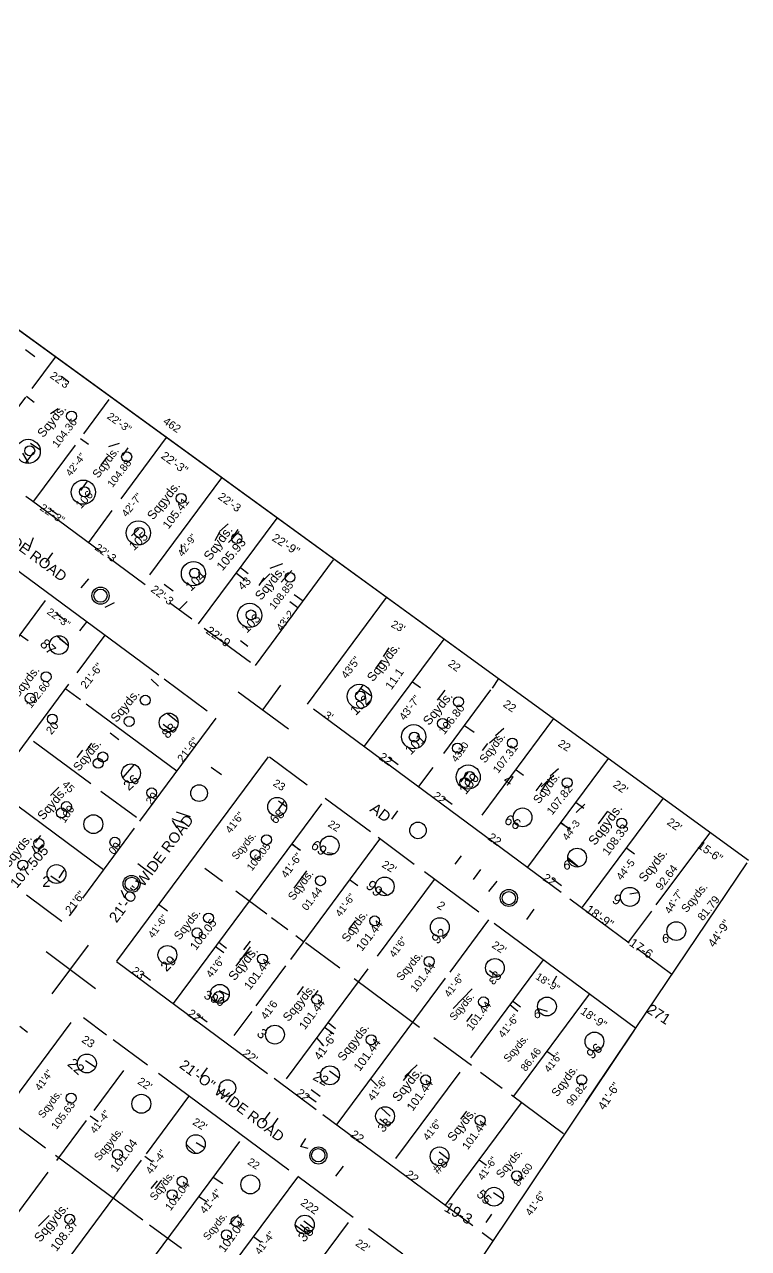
# Model space of a CAD drawing. Header units: feet. Extents: x 191 to 6745, y 2407 to 9208.
# Drawn here: x 4221 to 6745, y 4739 to 9008 of the extents above; entities that cross this region are included whole.
import ezdxf

# ---------------------------------------------------------------- set-up
doc = ezdxf.new("R2010")
doc.units = ezdxf.units.FT
doc.header["$MEASUREMENT"] = 0
for name, color, linetype in [('BOUNDARY', 6, 'Continuous'), ('CIRCLES', 5, 'Continuous'), ('DIMENSIONS', 1, 'Continuous'), ('PLOT_TEXT', 4, 'Continuous'), ('PLOTS', 3, 'Continuous'), ('ROAD_TEXT', 2, 'Continuous'), ('ROADS', 2, 'Continuous')]:
    doc.layers.add(name, color=color, linetype=linetype)
doc.styles.get("Standard").update_dxf_attribs({"font": 'Arial.ttf'})

msp = doc.modelspace()

# ---------------------------------------------------------------- linework, layer by layer
at = {"layer": 'BOUNDARY'}
for p, q in [((2733.8, 9007.8), (5754, 6814)), ((3947, 8127), (6744.7, 6093.5)), ((4271, 2408), (6347.7, 5500.2))]:
    msp.add_line(p, q, dxfattribs=at)
at = {"layer": 'CIRCLES'}
for centre, radius in [((4385, 7642), 17.5), ((4233.9, 7519), 42.1), ((4239, 7521), 17.5), ((4577, 7500), 17.5), ((4425.9, 7376.7), 42.2), ((4430.5, 7378), 17.6), ((4767, 7355), 17.5), ((4617.7, 7234.5), 42.2), ((4622, 7236), 17.5), ((4961, 7215), 17.5), ((4809.8, 7092.3), 42.2), ((4814, 7094), 17.5), ((5146.5, 7079.5), 17.3), ((4486, 7015.5), 30), ((4485.8, 7015.6), 23.1), ((5006, 6946.9), 42.1), ((5010.5, 6948.5), 17.3), ((4340.5, 6843.3), 32.8), ((4296, 6733), 17.5), ((5387.9, 6664.4), 42.1), ((4241, 6658), 17.5), ((4642, 6651), 17.5), ((5391.5, 6665.5), 17.3), ((5733.5, 6645.5), 17.3), ((4318, 6585), 17.2), ((4586, 6577), 17.5), ((4723.5, 6573.3), 32.9), ((5678.2, 6569.8), 17.5), ((5577.6, 6523.8), 42.1), ((5579.5, 6522.5), 17.3), ((5730, 6484), 17.2), ((5921.5, 6501.5), 17.3), ((4478, 6431), 17.5), ((4494, 6453), 17.5), ((4592.4, 6396.1), 32.9), ((5767.5, 6383), 42.1), ((5755.5, 6363.5), 17.3), ((5772.5, 6385.5), 17.3), ((6112.6, 6363.4), 17.5), ((4664, 6328), 17.2), ((4829.5, 6327), 29), ((4367, 6280), 17.5), ((5101.7, 6279.3), 32.9), ((4350, 6258), 17.5), ((4460.9, 6218.7), 32.9), ((5957.1, 6242.5), 32.8), ((6302.6, 6222.4), 17.5), ((5592.5, 6197), 28.9), ((4271, 6151), 17.5), ((4536, 6156), 17.2), ((5064.5, 6164.5), 17.3), ((5284.5, 6144.1), 32.9), ((5025.5, 6112.5), 17.3), ((6147.1, 6102.1), 32.8), ((4215, 6076), 17.5), ((4332.3, 6044.8), 32.9), ((4594.2, 6010.3), 29.9), ((4594.5, 6010.5), 23.2), ((5252.5, 6021.5), 17.3), ((5476.5, 6001.6), 32.8), ((5909.2, 5961.4), 29.8), ((5909.2, 5960.7), 23), ((6331.5, 5965.1), 33.2), ((4862.5, 5891.5), 17.3), ((5441.5, 5881.5), 17.3), ((5668.7, 5859.7), 32.8), ((4822.5, 5839.5), 17.3), ((6493, 5845.8), 32.8), ((4719, 5762.7), 32.8), ((5050.5, 5748.5), 17.3), ((5631.2, 5739.8), 17.4), ((5860.7, 5717.3), 32.7), ((4901.7, 5627), 32.9), ((4897.5, 5617.5), 17.3), ((5239.2, 5607.8), 17.4), ((5821.2, 5598.8), 17.5), ((6042.2, 5582.8), 32.8), ((5093.8, 5484.8), 32.9), ((5429.2, 5466.8), 17.5), ((6207.6, 5460.7), 32.8), ((4438.5, 5384.1), 33), ((5285.8, 5342.8), 32.9), ((5619.2, 5326.8), 17.5), ((6163.2, 5326.8), 17.5), ((4928, 5298.5), 29), ((4383.4, 5263.4), 17.4), ((4628.2, 5243.5), 33), ((5477.6, 5200.5), 32.8), ((5809.2, 5185.8), 17.5), ((4818.1, 5102.8), 33), ((4545, 5067), 17.5), ((5245.4, 5063.2), 29.9), ((5245, 5064), 23.1), ((5667.7, 5060), 32.8), ((5008, 4962.3), 33), ((5936.5, 4992.2), 17.5), ((4770.1, 4972.9), 17.6), ((5857.5, 4919.5), 32.8), ((4735.6, 4926.4), 17.5), ((4378.4, 4841.4), 17.4), ((4959.1, 4832.9), 17.6), ((5197.9, 4821.8), 33), ((4924.6, 4786.4), 17.5)]:
    msp.add_circle(centre, radius, dxfattribs=at)
at = {"layer": 'PLOTS'}
for p, q in [((4224.1, 7874.1), (4256.9, 7849.8)), ((4247.6, 7738.3), (4328.6, 7847.6)), ((4349.3, 7781.4), (4375.8, 7761.7)), ((4141.7, 7595.2), (4225.1, 7707.9)), ((4227.5, 7711.3), (4255, 7691)), ((4427.7, 7580.2), (4516.3, 7699.8)), ((4312, 7651), (4338, 7668)), ((4416, 7564), (4444, 7544)), ((4557.4, 7353.7), (4715.6, 7567.3)), ((4227, 7480), (4253, 7516)), ((4242, 7547), (4274, 7526)), ((4253.4, 7344.7), (4398.8, 7541.1)), ((4515, 7536), (4552, 7548)), ((4564, 7505), (4582, 7531)), ((4214, 7513), (4234, 7479)), ((4487, 7470), (4508.7, 7499.2)), ((4417, 7383), (4441, 7415)), ((4225, 7363), (4254, 7343)), ((4244.8, 7348.8), (4491.2, 7166.3)), ((4309, 7318), (4338, 7298)), ((4444.6, 7201.5), (4526.7, 7312.3)), ((4901, 7240), (4931, 7266)), ((4235, 7172), (4252, 7219)), ((4594, 7224), (4619, 7249)), ((4885, 7208), (4902, 7238)), ((4932.5, 7201.6), (4968.8, 7239.2)), ((4948.1, 7220), (4965.9, 7246)), ((4767, 7194), (4768, 7168)), ((4295, 7131), (4320, 7165)), ((4511.3, 7151.4), (4641.8, 7054.7)), ((4959.7, 7094.6), (4991.3, 7069.4)), ((4974, 7114), (5001, 7093)), ((5040, 7056), (5076, 7092)), ((5077, 7111), (5121, 7128)), ((5116, 7063), (5153, 7103)), ((4419, 7043), (4445, 7074)), ((4707.2, 7056.3), (4739.4, 7032.5)), ((5038.4, 7050.7), (5056.6, 7077.3)), ((5161.3, 7019.4), (5191.8, 6997.7)), ((4502, 6976), (4535, 6992)), ((4726.2, 6992.3), (4804.3, 6934.4)), ((4760, 6967), (4788, 6995)), ((5146, 6994.9), (5174, 6974.1)), ((4332, 6955), (4359, 6932)), ((4335, 6951), (4364, 6929)), ((4414, 6893), (4439, 6925)), ((4206, 6879.6), (4234.1, 6858.8)), ((4336, 6874), (4372, 6843)), ((4404.7, 6746.2), (4501.8, 6877.4)), ((4846.9, 6902.9), (5008.3, 6783.3)), ((4342.7, 6865.9), (4373.1, 6843.5)), ((4973.5, 6859.3), (4999.9, 6839.8)), ((5472.4, 6803.7), (5492.6, 6833.3)), ((5445.4, 6761.7), (5466.7, 6790.2)), ((4663, 6725), (4688, 6700)), ((4707.7, 6725.6), (4858.1, 6614.1)), ((5052.4, 6618.7), (5114.9, 6703.1)), ((5378, 6671), (5401.9, 6703.1)), ((5573.8, 6715.7), (5601.3, 6695.4)), ((5852.3, 6692.8), (5874.8, 6726.2)), ((4365.1, 6690.8), (4415.7, 6653.5)), ((4965.7, 6680.6), (5141.3, 6551.4)), ((5395.1, 6691.1), (5427.9, 6667.9)), ((5660, 6651), (5687, 6686)), ((5682.1, 6465.7), (5846.1, 6686.7)), ((4719.9, 6604.8), (4755.1, 6575.2)), ((4519, 6537), (4550, 6514)), ((4704, 6567), (4735, 6544)), ((5754.2, 6562.3), (5787.8, 6539.7)), ((5863, 6528), (5892, 6553)), ((4251.7, 6508.6), (4452.1, 6360.2)), ((4435.9, 6473), (4455.1, 6501)), ((5817.3, 6475.3), (5835.8, 6499.9)), ((5842, 6502), (5867, 6524)), ((4405, 6451), (4424, 6477)), ((5074.8, 6453.7), (5206.2, 6356.3)), ((5491.7, 6450.6), (5523.2, 6427.2)), ((4565, 6381), (4603, 6426)), ((4872, 6418), (4908, 6392)), ((5596, 6349.7), (5645.5, 6416.4)), ((5934.9, 6407.9), (5960.1, 6389.1)), ((6053, 6387), (6082, 6413)), ((5742, 6366), (5767, 6399)), ((6004, 6335), (6024.9, 6363.1)), ((6022, 6349), (6066, 6390)), ((6022.4, 6333.7), (6056.6, 6384.3)), ((4311, 6319), (4340, 6348)), ((4487.2, 6334.2), (4610.8, 6242.7)), ((5106.4, 6268.7), (5126.6, 6298.3)), ((5106.5, 6300.3), (5132.4, 6281.2)), ((5269.4, 6309.5), (5426.9, 6192.9)), ((5681.2, 6310.3), (5711.1, 6288.1)), ((6143.7, 6294.2), (6170.7, 6274.3)), ((6144, 6260), (6174, 6288)), ((4734, 6239), (4775, 6223)), ((4750, 6262), (4798, 6245)), ((5501.4, 6236.7), (5522.6, 6265.3)), ((6221.6, 6220.3), (6254.6, 6264.6)), ((4424.3, 5960.8), (4604.6, 6204.3)), ((4736, 6232), (4752, 6206)), ((6091.3, 6222.4), (6124.7, 6201.6)), ((6092, 6224), (6121, 6201)), ((4259.6, 6154.8), (4278, 6179.5)), ((4268, 6122), (4285, 6148)), ((5152, 6150), (5183, 6128)), ((5153.1, 6151.2), (5179.9, 6128.8)), ((5453.3, 6173.3), (5579.7, 6079.7)), ((6423, 5937), (6610.1, 6187.9)), ((4246, 6143), (4260, 6117)), ((5276, 6120), (5301, 6117)), ((5722.4, 6079.7), (5743.8, 6108.4)), ((6320, 6135), (6347, 6115)), ((4616, 6081), (4651, 6055)), ((4849.8, 6065.7), (4911.2, 6020.2)), ((6115, 6102), (6149, 6073)), ((6116, 6096), (6151, 6071)), ((4313, 6039), (4345, 6016)), ((4341.4, 6031.7), (4359.6, 6058.3)), ((5160.8, 5995.6), (5205.6, 6055.8)), ((5353.8, 6025.7), (5382.4, 6004.5)), ((5451.1, 5758.2), (5650, 6026.2)), ((5614.8, 6053.7), (5804.3, 5913.4)), ((5786, 6026), (5812, 6061)), ((5840, 5984), (5868, 6020)), ((6060.6, 6029.5), (6093.2, 6005.3)), ((4558, 5988), (4570, 5962)), ((4957.8, 5985.7), (5065.1, 5906.2)), ((5458.2, 5992.6), (5486.8, 5971.4)), ((6331, 5976), (6359, 5980)), ((4228, 5972), (4351.4, 5880.5)), ((4688.5, 5939.3), (4718.9, 5916.8)), ((6121.7, 5958.6), (6329.1, 5805.1)), ((4378.3, 5898.8), (4403.8, 5933.1)), ((5081.9, 5893.8), (5139.2, 5851.3)), ((5972, 5886), (5997, 5922)), ((6327.3, 5808.6), (6407.1, 5915.7)), ((5351.5, 5851.1), (5374.6, 5882.1)), ((5704.2, 5703.1), (5839.6, 5885.6)), ((4898.1, 5806.9), (4925.6, 5786.5)), ((4986, 5780), (5009, 5811)), ((5167, 5831), (5193, 5810)), ((5200.1, 5806.2), (5319.7, 5717.6)), ((4296.1, 5775.1), (4468.9, 5645.9)), ((4317.9, 5627), (4443.9, 5797.1)), ((4887.1, 5792.2), (4915.3, 5771.4)), ((4958.5, 5723.8), (5008.5, 5790.9)), ((4972, 5747), (5003, 5773)), ((6354.9, 5785.9), (6477.3, 5695.3)), ((5028.7, 5585.4), (5132.2, 5724.8)), ((4629.5, 5697.9), (4660.5, 5675)), ((5369.7, 5680.6), (5598.3, 5511.3)), ((5842.1, 5708.6), (5868.5, 5689)), ((6063, 5665), (6076, 5690)), ((4900, 5639), (4933, 5623)), ((5173, 5623), (5194, 5652)), ((5226, 5613), (5244, 5639)), ((5715, 5576), (5781, 5644)), ((5922.2, 5602.9), (5950.3, 5582)), ((4824.5, 5554.3), (4857.8, 5529.7)), ((4951.6, 5481.5), (5014.2, 5565.9)), ((5762.9, 5530.1), (5783.1, 5555.9)), ((5913, 5590), (5940, 5567)), ((6011, 5576), (6043, 5567)), ((4205.1, 5514.1), (4231.9, 5492.9)), ((4426.9, 5543.9), (4507.3, 5484.3)), ((5266.4, 5511.2), (5299, 5487)), ((5279, 5527), (5305, 5506)), ((4530.2, 5467.3), (4649.8, 5378.8)), ((5239, 5473), (5263, 5446)), ((5648.2, 5474.3), (5778.8, 5377.7)), ((6042, 5427), (6068, 5408)), ((4434, 5395), (4467, 5372)), ((5547, 5339), (5590, 5379)), ((4463.2, 5219.9), (4566.6, 5359.3)), ((4836.2, 5338.8), (4858.7, 5369.2)), ((5284.2, 5358.3), (5315.9, 5334.8)), ((5542.6, 5324.6), (5570.6, 5362.3)), ((5810.2, 5354.3), (5886.1, 5298.1)), ((5090.7, 5332.6), (5237.1, 5224.1)), ((5219.8, 5293.7), (5251.2, 5270.3)), ((5427.5, 5330.5), (5452.5, 5304.5)), ((4645.6, 5069.3), (4793.9, 5269.1)), ((5205.5, 5273.7), (5237.7, 5250)), ((5918.3, 5274.3), (6099.9, 5139.8)), ((5051.9, 5179.8), (5077.5, 5214.1)), ((5464, 5229), (5496, 5200)), ((5741.7, 5189.4), (5762.7, 5217.5)), ((4160, 5189.9), (4294.3, 5090.4)), ((4334.1, 5045.9), (4437.5, 5185.3)), ((4450, 5202), (4477.6, 5181.5)), ((5082.6, 5162.5), (5105.4, 5193.4)), ((5459, 5191), (5485, 5170)), ((4787, 5100), (4816, 5072)), ((4819, 5109), (4847, 5092)), ((5182, 5096), (5208, 5089)), ((5185, 5097), (5202, 5122)), ((4640.1, 5061.2), (4667.1, 5041.2)), ((5665.9, 5075.9), (5698.1, 5052.1)), ((5806, 5048), (5831, 5029)), ((4197.7, 4862.2), (4303.3, 5004.5)), ((5306.7, 4991.2), (5332.3, 5025.5)), ((4663, 4948), (4684, 4975)), ((4677.3, 4947.8), (4699.5, 4977.6)), ((4879, 4988), (4912, 4966)), ((5173.6, 4990.8), (5366.8, 4847.8)), ((4829, 4920), (4858, 4901)), ((5856, 4934), (5888, 4912)), ((4270, 4817), (4307, 4854)), ((4935, 4824), (4967, 4856)), ((5194.1, 4835.1), (5226.9, 4810.9)), ((5830, 4829), (5850, 4858)), ((4656.9, 4821.9), (4768.3, 4739.4)), ((5165.3, 4820.1), (5204.9, 4790.9)), ((5183, 4822), (5216, 4796)), ((5420.2, 4808.2), (5539.8, 4719.7)), ((5816.7, 4794.6), (5854, 4767)), ((5019.3, 4780.5), (5046.4, 4760.5))]:
    msp.add_line(p, q, dxfattribs=at)
at = {"layer": 'ROADS'}
for p, q in [((3733.7, 7446.9), (4688.7, 6739.6)), ((4658.3, 7088.8), (4908.9, 7427.1)), ((4828, 6917.8), (5101.8, 7285.4)), ((5025.6, 6772.6), (5297.8, 7140.1)), ((5207.4, 6637.2), (5483.2, 7008.8)), ((3780.8, 6305.2), (4294.4, 6998.7)), ((5406.3, 6490.5), (5683.3, 6863.7)), ((3990.3, 6186.8), (4375.4, 6706.7)), ((4435.8, 6638.7), (4752.4, 6405.2)), ((5227.8, 6620.7), (6091.2, 5981.3)), ((4623.4, 6229.7), (4888.9, 6588.1)), ((5815.9, 6249.8), (6066, 6586.8)), ((4542.3, 5740.8), (5071, 6453.3)), ((5975.2, 6068.3), (6257, 6448)), ((4151.9, 6315.9), (4496.2, 6060.2)), ((4740.6, 5593.6), (5257.4, 6289.9)), ((6165.8, 5928.9), (6448, 6309)), ((5148.9, 5747.3), (5459.9, 6166.3)), ((6178, 5249), (6740.1, 6084)), ((5857.8, 5873.7), (6350.7, 5508.6)), ((4541.6, 5739.5), (5068.2, 5349.3)), ((5776.2, 5403.8), (6029.7, 5745.5)), ((5134, 5331), (5418.7, 5714.5)), ((5310.5, 5172.6), (5688.3, 5681.8)), ((5926.1, 5270.6), (6190.7, 5625.5)), ((3860.7, 4822.2), (4383.8, 5527.2)), ((4688.2, 5350.3), (5142.8, 5013.7)), ((5515.6, 5052.6), (5739.1, 5353.9)), ((5688.8, 4890.4), (5952.9, 5247)), ((5260.7, 5206.6), (5783.9, 4818.9)), ((4449.4, 4408.5), (4971.7, 5112.2)), ((4247.7, 4533.2), (4628.6, 5046.3)), ((4328.9, 5064.8), (4633.9, 4838.9)), ((4908.7, 4631.2), (5173.3, 4987.8)), ((4857.7, 4166.2), (5350.2, 4829.8))]:
    msp.add_line(p, q, dxfattribs=at)

# ---------------------------------------------------------------- texts
at = {"layer": 'DIMENSIONS'}
for s, height, rotation, p in [("22'3", 26.97, -35.6764, (4307.5, 7777.7)), ('Sqyds.', 30.75, 50.9645, (4286.2, 7564.8)), ('22\'-3"', 26.18, -35.3948, (4506.2, 7635.8)), ('104.36', 26.97, 52.6507, (4335.9, 7529.3)), ('42\'-4"', 25.08, 52.8831, (4382, 7430)), ('Sqyds.', 28.86, 52.8831, (4477.8, 7422.9)), ('22\'-3"', 28.86, -35.6764, (4694.3, 7497.4)), ('104.88', 25.9, 52.125, (4527.5, 7390.9)), ('Sqgyds.', 30.75, 51.7098, (4669.4, 7277.4)), ('42\'-7"', 25.9, 52.3524, (4577.2, 7288)), ('105.41', 28.86, 52.8831, (4722.7, 7245.5)), ("22'-3", 28.06, -35.3948, (4893, 7355.4)), ('22\'-3"', 26.18, -33.6901, (4272.1, 7316.4)), ('42\'-9"', 24.31, 54.1623, (4772.3, 7149.7)), ('Sqyds.', 31.82, 53.6156, (4868.1, 7135.5)), ('105.93', 30.75, 50.0425, (4910.7, 7100)), ('22\'-9"', 29.17, -32.3807, (5081, 7210)), ("22'-3", 26.18, -35.3948, (4463.7, 7178)), ('Sqyds.', 31.59, 50.9645, (5045.6, 6997.1)), ("22'-3", 28.06, -37.1169, (4658.8, 7032.6)), ('108.85', 25.9, 51.7098, (5091.7, 6965.1)), ('22\'-3"', 25.08, -36.1193, (4296.9, 6954.5)), ("43'-2", 25.08, 53.6156, (5116.5, 6890.6)), ("23'", 26.59, -28.4429, (5496.2, 6908.4)), ("22'-9", 29.94, -35.0958, (4850.4, 6887.1)), ('Sqgyds.', 30.75, 51.9112, (5435.9, 6713.2)), ('43\'5"', 26.97, 53.1301, (5343.6, 6723.9)), ('Sqyds.', 29.69, 51.9112, (4197.5, 6656.4)), ('21\'-6"', 28.06, 52.125, (4435.3, 6688.4)), ('11.1', 29.17, 55.1247, (5499.7, 6684.8)), ('102.60', 25.9, 51.7098, (4243.7, 6621)), ('Sqyds.', 30.75, 50.7928, (4541.7, 6571.3)), ('43\'-7"', 26.97, 53.8807, (5545.9, 6578.4)), ('Sqyds.', 31.59, 50.7928, (5631, 6560.6)), ('106.80', 28.06, 52.4314, (5684.2, 6528.7)), ("3'", 27.3, -33.1113, (5262, 6592.6)), ('Sqyds.', 29.69, 50.7928, (4410.4, 6401)), ('21\'-6"', 26.76, 52.3524, (4772.3, 6432.9)), ('4310', 24.31, 54.4623, (5726.8, 6432.9)), ('Sqyds.', 28.06, 52.8831, (5826.2, 6429.4)), ('107.31', 26.76, 52.3524, (5872.3, 6393.9)), ('Sqyds.', 28.86, 52.8831, (6014.2, 6287.4)), ("22'", 28.44, -34.8245, (6269.7, 6351.3)), ('Sqyds.', 30.75, 50.0425, (4286.2, 6230.7)), ('107.82', 27.8, 51.9112, (6060.4, 6248.4)), ('AD', 37.49, -36.9268, (5421.7, 6266.1)), ('Sqgyds.', 32.64, 53.6156, (6209.4, 6142)), ('41\'6"', 26.18, 52.3524, (4939.1, 6184.5)), ("44'-3", 25.08, 53.8807, (6113.6, 6159.7)), ("22'", 28.06, -34.8245, (6457.8, 6220)), ('108.33', 28.86, 53.3659, (6255.5, 6106.5)), ('Sqyds.', 31.59, 51.5198, (4165.6, 6063.9)), ('Sqyds.', 25.9, 51.1466, (4960.4, 6092.3)), ('106.05', 25.9, 52.6507, (5013.6, 6053.3)), ('15-6"', 28.86, -35.3948, (6564.2, 6138.4)), ('107.505', 34.53, 49.4972, (4194, 5992.9)), ('41\'-6"', 26.97, 53.8807, (5134.3, 6028.4)), ('Sqyds.', 30.75, 52.125, (6383.2, 6014.2)), ("22'", 27.3, -30.9638, (5464.2, 6071)), ("44'-5", 25.9, 52.125, (6301.6, 6021.3)), ('92.64', 28.06, 52.5946, (6440, 5985.8)), ('Sqyds.', 28.06, 53.6156, (5159.1, 5950.4)), ('21\'6"', 27.8, 52.5946, (4382, 5904.2)), ('01.44', 25.9, 52.125, (5205.2, 5914.9)), ('41\'-6"', 25.08, 53.3929, (5322.3, 5893.6)), ('44\'-7"', 25.44, 58.3925, (6471.9, 5904.2)), ('Sqyds.', 27.8, 50.5275, (6528.7, 5907.8)), ('81.79', 27.8, 51.1155, (6585.5, 5879.4)), ('41\'-6"', 25.08, 53.8807, (4669.4, 5819.1)), ('Sqyds.', 28.86, 52.6507, (4761.7, 5812)), ('Sqyds.', 28.86, 54.3236, (5347.2, 5804.9)), ('18\'-9"', 29.94, -35.0958, (6173.9, 5914.9)), ('106.05', 28.86, 52.8831, (4818.5, 5776.5)), ('101.44', 28.86, 52.125, (5396.8, 5772.9)), ('44\'-9"', 29.17, 55.3048, (6624.5, 5787.1)), ('41\'6"', 25.08, 53.8807, (5510.4, 5751.7)), ("22'", 27.3, -33.1113, (5847.5, 5790.7)), ('17-6', 31.04, -34.6952, (6326.5, 5797.8)), ('Sqyds.', 31.82, 51.7098, (4953.3, 5670)), ('Sqyds.', 27.8, 50.3558, (5535.2, 5670)), ('41\'6"', 26.18, 52.3524, (4871.7, 5680.7)), ('101.44', 28.86, 52.8831, (5006.5, 5638.1)), ('101.44', 26.97, 52.8831, (5584.9, 5631)), ('41\'-6"', 25.08, 53.3929, (5702, 5613.3)), ('ε3', 32.42, 45, (5854.6, 5655.9)), ('18\'-9"', 25.44, -32.6609, (6000, 5680.7)), ('Sqgyds.', 29.69, 50.9645, (5141.4, 5528.1)), ("41'6", 26.97, 53.3929, (5063.3, 5535.2)), ('101.44', 28.06, 52.8831, (5198.1, 5499.7)), ('Sqyds.', 25.9, 50.3558, (5719.7, 5531.7)), ('101.44', 26.97, 52.5946, (5780, 5496.2)), ("22'", 28.86, -36.0274, (4786.5, 5553)), ('41\'-6"', 25.9, 51.5463, (5890, 5471.3)), ('18\'-9"', 28.06, -34.3803, (6156.2, 5560.1)), ('Sqgyds.', 29.94, 52.8831, (5333, 5389.7)), ('41\'-6"', 29.17, 54.6052, (5251.4, 5393.3)), ('101.44', 29.94, 53.8807, (5389.7, 5354.3)), ('Sqyds.', 25.9, 50.0425, (5907.8, 5386.2)), ("22'", 28.86, -37.6942, (4978.1, 5414.6)), ('86.46', 26.18, 52.5946, (5968.1, 5354.3)), ('41\'6"', 24.86, 51.5463, (6049.7, 5350.7)), ('41\'4"', 25.44, 54.1623, (4275.6, 5286.8)), ('41\'-6"', 25.9, 53.8807, (5435.9, 5251.4)), ('Sqyds.', 31.82, 51.7098, (5524.6, 5247.8)), ('Sqyds.', 28.86, 53.6156, (6078.1, 5265.6)), ("22'", 27.3, -33.1113, (4612.7, 5315.2)), ('101.44', 28.86, 53.8807, (5574.2, 5215.9)), ('90.82', 25.9, 52.5946, (6127.8, 5233.6)), ('41\'-6"', 29.17, 56.3099, (6241.3, 5219.4)), ('Sqyds.', 25.9, 53.1301, (4286.2, 5191)), ('105.63', 25.9, 52.8831, (4332.4, 5152)), ('41\'-4"', 25.08, 53.1301, (4467.2, 5137.8)), ('Sqyds.', 30.75, 52.125, (5716.2, 5109.4)), ("22'", 27.3, -31.3287, (4804.3, 5173.3)), ('41\'6"', 25.9, 52.125, (5627.5, 5113)), ('101.44', 26.97, 53.3929, (5765.8, 5081)), ('Sqgyds.', 26.97, 50.9645, (4481.4, 5042)), ('101.04', 29.94, 54.1623, (4541.7, 5003)), ('41\'-4"', 26.18, 54.1623, (4662.4, 4995.9)), ('#8', 34.32, 46.5482, (5663, 4995.9)), ('41\'-6"', 25.08, 54.9042, (5819.1, 4974.6)), ('Sqyds.', 27.8, 50.1944, (5882.9, 4981.7)), ('Sqyds.', 26.97, 53.1301, (4676.5, 4903.6)), ('84.60', 25.08, 54.7824, (5943.3, 4953.3)), ('101.04', 26.97, 53.1301, (4729.8, 4868.1)), ('41\'-4"', 26.97, 51.5463, (4850.4, 4857.5)), ('41\'-6"', 26.18, 54.9042, (5985.8, 4850.4)), ('Sqgyds.', 31.59, 50.7928, (4275.6, 4758.2)), ('19-3', 36.3, -29.876, (5680.7, 4871.7)), ('108.37', 29.94, 52.6507, (4332.4, 4726.2)), ('Sqyds.', 25.9, 51.9112, (4861.1, 4765.3)), ('101.04', 29.17, 53.8807, (4917.8, 4722.7)), ('41\'-4"', 25.08, 53.3929, (5042, 4715.6)), ("22'", 27.3, -33.1113, (5372, 4751.1))]:
    msp.add_text(s, height=height, rotation=rotation, dxfattribs=at).set_placement(p)
at = {"layer": 'PLOT_TEXT'}
for s, height, rotation, p in [('462', 27.3, -34.5923, (4701.4, 7618)), ('106', 28.67, 47.8624, (4417.5, 7316.4)), ('105', 30.57, 42.2737, (4602, 7170.9)), ('104', 32.42, 43.6028, (4800.7, 7029)), ('43', 28.6, 45, (4981.7, 7032.6)), ('103', 30.51, 45, (4995.9, 6883.5)), ('87', 34.32, -45, (4272.1, 6844.5)), ('22', 26.97, -36.0274, (5694.9, 6773.5)), ('102', 32.42, 45, (5375.5, 6596.1)), ('22', 28.06, -34.2869, (5886.5, 6631.6)), ('20', 27.8, 50.7106, (4314.6, 6528.7)), ('88', 33.38, 45, (4719.1, 6514.5)), ('101', 33.38, 45, (5567.1, 6457.8)), ('22', 27.3, -32.0054, (6078.1, 6493.2)), ('22', 29.17, -34.2869, (5453.6, 6447.1)), ('45', 26.7, -45, (4350.1, 6354.9)), ('26', 34.38, 41.9872, (4584.3, 6333.6)), ('23', 26.59, -31.3287, (5084.6, 6354.9)), ('100', 33.49, 50.4403, (5758.8, 6319.4)), ('4', 37.8, -34.5085, (5886.5, 6365.5)), ('20', 26.97, 52.3058, (4662.4, 6283.9)), ('22', 28.06, -36.4692, (5641.7, 6312.3)), ('100', 27.3, 55.3048, (4360.8, 6220)), ('68', 32.42, 45, (5095.2, 6216.5)), ('66', 35.62, -28.6105, (5890, 6223.6)), ('22', 26.18, -32.4712, (5276.2, 6212.9)), ('00', 26.76, 48.0128, (4531.1, 6110)), ('69', 34.53, -36.8699, (5215.9, 6138.4)), ('22', 29.17, -34.8245, (5833.3, 6166.8)), ('99', 36.28, -41.8202, (5407.5, 6000)), ('22', 28.44, -32.0054, (6024.9, 6024.9)), ('2', 29.2, -34.2869, (5655.9, 5929.1)), ('9', 35, -27.5528, (6266.1, 5946.8)), ('92', 34.32, 43.4518, (5659.4, 5797.8)), ('23', 28.06, -36.4692, (4591.4, 5702)), ('29', 34.32, 45, (4715.6, 5702)), ('300', 31.36, -26.5651, (4843.3, 5613.3)), ('271', 36.3, -32.9052, (6386.8, 5563.6)), ('23', 28.06, -33.1113, (4417.5, 5460.7)), ('3', 34.3, -45, (5027.8, 5485.5)), ('96', 34.38, 41.9872, (6198.7, 5396.8)), ('22', 36.28, -41.8202, (4367.9, 5379.1)), ('22', 33.79, -28.6105, (5223, 5329.4)), ('22', 28.86, -37.6942, (5166.2, 5276.2)), ('33', 30.57, 48.0128, (5471.3, 5141.4)), ('22', 29.17, -34.8245, (5354.3, 5130.7)), ('22', 26.18, -33.1113, (4995.9, 5034.9)), ('22', 28.86, -37.6942, (5545.9, 4992.3)), ('222', 28.06, -34.8245, (5180.4, 4893)), ('55', 32.42, -45, (5794.2, 4924.9)), ('38', 34.32, 45, (5194.6, 4758.2))]:
    msp.add_text(s, height=height, rotation=rotation, dxfattribs=at).set_placement(p)
for s, height, p in [('6', 32.4, (6099.4, 6060.4)), ('2', 36.4, (4282.7, 6000)), ('6', 31, (6443.6, 5804.9)), ('6', 31, (5996.5, 5542.3))]:
    msp.add_text(s, height=height, dxfattribs=at).set_placement(p)
at = {"layer": 'ROAD_TEXT'}
for height, rotation, p in [(35.597, -36.5289, (3998.8, 7323.5)), (36.678, 53.1301, (4541.7, 5872.3)), (35.597, -36.9268, (4758.2, 5372))]:
    msp.add_text('21\'-O" WIDE ROAD', height=height, rotation=rotation, dxfattribs=at).set_placement(p)

doc.saveas('drawing.dxf')
